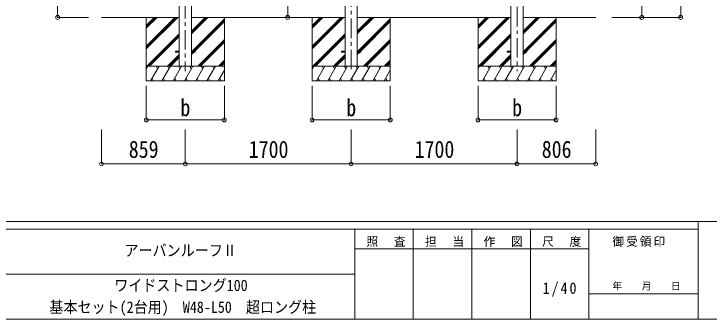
# Model space of a CAD drawing. Units: millimetres at full size, sheet at 1:40. Extents: x -11243 to 11243, y -7760 to 7760.
# Drawn here: x 108 to 7233, y -7760 to -4633 of the extents above; entities that cross this region are included whole.
import ezdxf
from ezdxf.enums import TextEntityAlignment as Align

# ---------------------------------------------------------------- set-up
doc = ezdxf.new("R2010")
doc.units = ezdxf.units.MM
doc.header["$LTSCALE"] = 40
doc.header["$PDMODE"] = 32
doc.header["$PDSIZE"] = 40
doc.linetypes.add('CHAIN1', pattern=[8, 5, -1, 1, -1])
for name, color, linetype, lineweight in [('0-3_ELV2', 7, 'Continuous', 9), ('0-6_OTH_LINE', 6, 'Continuous', 9), ('F-0_240', 7, 'Continuous', 9)]:
    doc.layers.add(name, color=color, linetype=linetype, lineweight=lineweight)
doc.styles.add('ＭＳ ゴシック', font='')
doc.styles.get('ＭＳ ゴシック').set_extended_font_data('MS Gothic')

msp = doc.modelspace()

# ---------------------------------------------------------------- linework, layer by layer
at = {"layer": '0-3_ELV2', "color": 5, "linetype": 'CHAIN1'}
for p, q in [((5264.86, -1361.3), (5264.86, -5219.49)), ((3564.86, -1480.18), (3564.86, -5219.49)), ((1864.87, -1599.05), (1864.87, -5219.49))]:
    msp.add_line(p, q, dxfattribs=at)
at = {"layer": '0-3_ELV2', "color": 4}
for p, q in [((5202.36, -1632.23), (5202.36, -5168.88)), ((5327.36, -1632.23), (5327.36, -5168.88)), ((3502.36, -1751.11), (3502.36, -5168.88)), ((3627.36, -1751.11), (3627.36, -5168.88)), ((1802.37, -1869.98), (1802.37, -5168.88)), ((1927.37, -1869.98), (1927.37, -5168.88)), ((1764.87, -5014.38), (1802.37, -5014.38)), ((1764.87, -5014.38), (1764.87, -5023.38)), ((1764.87, -5023.38), (1802.37, -5023.38)), ((1927.37, -5014.38), (1964.87, -5014.38)), ((1927.37, -5023.38), (1964.87, -5023.38)), ((1964.87, -5014.38), (1964.87, -5023.38)), ((3464.86, -5014.38), (3502.36, -5014.38)), ((3464.86, -5014.38), (3464.86, -5023.38)), ((3464.86, -5023.38), (3502.36, -5023.38)), ((3627.36, -5014.38), (3664.86, -5014.38)), ((3627.36, -5023.38), (3664.86, -5023.38)), ((3664.86, -5014.38), (3664.86, -5023.38)), ((5164.86, -5014.38), (5202.36, -5014.38)), ((5164.86, -5014.38), (5164.86, -5023.38)), ((5164.86, -5023.38), (5202.36, -5023.38)), ((5327.36, -5014.38), (5364.86, -5014.38)), ((5327.36, -5023.38), (5364.86, -5023.38)), ((5364.86, -5014.38), (5364.86, -5023.38))]:
    msp.add_line(p, q, dxfattribs=at)
at = {"layer": '0-3_ELV2', "color": 6}
for p, q in [((556.4, -4668.88), (872.63, -4668.88)), ((2914.26, -4668.88), (2274.23, -4668.88)), ((6542.57, -4668.88), (6234.91, -4668.88)), ((6941.57, -4668.88), (6234.91, -4668.88)), ((1464.87, -5718.88), (1464.87, -5369.88)), ((2264.87, -5718.88), (2264.87, -5369.88)), ((3164.86, -5718.88), (3164.86, -5369.88)), ((3964.86, -5718.88), (3964.86, -5369.88)), ((4864.86, -5718.88), (4864.86, -5369.88)), ((5664.86, -5718.88), (5664.86, -5369.88)), ((1464.87, -5718.88), (2264.87, -5718.88)), ((3164.86, -5718.88), (3964.86, -5718.88)), ((4864.86, -5718.88), (5664.86, -5718.88)), ((1006.03, -6168.88), (1006.03, -5818.88)), ((1864.87, -6168.88), (1864.87, -5818.88)), ((3564.87, -6168.88), (3564.87, -5818.88)), ((5264.86, -6168.88), (5264.86, -5818.88)), ((6070.57, -6168.88), (6070.57, -5818.88))]:
    msp.add_line(p, q, dxfattribs=at)
at = {"layer": '0-3_ELV2'}
for p, q in [((1006.03, -4668.88), (1802.37, -4668.88)), ((1464.87, -4668.88), (1464.87, -5318.88)), ((1464.87, -4963.05), (1759.05, -4668.88)), ((1464.87, -4977.2), (1773.19, -4668.88)), ((1464.87, -4991.34), (1787.33, -4668.88)), ((1464.87, -4779.21), (1575.2, -4668.88)), ((1464.87, -4765.07), (1561.06, -4668.88)), ((1464.87, -4750.92), (1546.91, -4668.88)), ((1927.37, -4668.88), (3502.36, -4668.88)), ((1927.37, -4837.21), (2095.7, -4668.88)), ((1927.37, -4823.07), (2081.56, -4668.88)), ((1927.37, -4808.92), (2067.41, -4668.88)), ((1934.04, -5014.38), (2264.87, -4683.56)), ((1948.19, -5014.38), (2264.87, -4697.7)), ((2264.87, -4668.88), (2264.87, -5318.88)), ((3164.86, -4668.88), (3164.86, -5318.88)), ((3164.86, -4963.05), (3459.04, -4668.88)), ((3164.86, -4977.2), (3473.19, -4668.88)), ((3164.86, -4991.34), (3487.33, -4668.88)), ((3164.86, -4779.21), (3275.2, -4668.88)), ((3164.86, -4765.07), (3261.05, -4668.88)), ((3164.86, -4750.92), (3246.91, -4668.88)), ((3627.36, -4668.88), (5202.36, -4668.88)), ((3627.36, -4837.21), (3795.7, -4668.88)), ((3627.36, -4823.07), (3781.55, -4668.88)), ((3627.36, -4808.92), (3767.41, -4668.88)), ((3634.04, -5014.38), (3964.86, -4683.56)), ((3648.18, -5014.38), (3964.86, -4697.7)), ((3964.86, -4668.88), (3964.86, -5318.88)), ((4864.86, -4668.88), (4864.86, -5318.88)), ((4864.86, -4963.05), (5159.04, -4668.88)), ((4864.86, -4977.2), (5173.19, -4668.88)), ((4864.86, -4991.34), (5187.33, -4668.88)), ((4864.86, -4779.21), (4975.19, -4668.88)), ((4864.86, -4765.07), (4961.05, -4668.88)), ((4864.86, -4750.92), (4946.91, -4668.88)), ((5327.36, -4668.88), (6070.57, -4668.88)), ((5327.36, -4837.21), (5495.69, -4668.88)), ((5327.36, -4823.07), (5481.55, -4668.88)), ((5327.36, -4808.92), (5467.41, -4668.88)), ((5334.04, -5014.38), (5664.86, -4683.56)), ((5348.18, -5014.38), (5664.86, -4697.7)), ((5664.86, -4668.88), (5664.86, -5318.88)), ((1962.33, -5014.38), (2264.87, -4711.84)), ((3662.33, -5014.38), (3964.86, -4711.84)), ((5362.32, -5014.38), (5664.86, -4711.84)), ((1471.18, -5168.88), (1802.37, -4837.69)), ((3171.17, -5168.88), (3502.36, -4837.69)), ((4871.17, -5168.88), (5202.36, -4837.69)), ((1485.32, -5168.88), (1802.37, -4851.83)), ((1499.46, -5168.88), (1802.37, -4865.97)), ((1991.68, -5168.88), (2264.87, -4895.69)), ((2005.82, -5168.88), (2264.87, -4909.83)), ((3185.31, -5168.88), (3502.36, -4851.83)), ((3199.46, -5168.88), (3502.36, -4865.97)), ((3691.67, -5168.88), (3964.86, -4895.69)), ((3705.81, -5168.88), (3964.86, -4909.83)), ((4885.31, -5168.88), (5202.36, -4851.83)), ((4899.46, -5168.88), (5202.36, -4865.97)), ((5391.67, -5168.88), (5664.86, -4895.69)), ((5405.81, -5168.88), (5664.86, -4909.83)), ((2019.96, -5168.88), (2264.87, -4923.97)), ((3719.96, -5168.88), (3964.86, -4923.97)), ((5419.96, -5168.88), (5664.86, -4923.97)), ((1802.37, -5049.82), (1683.31, -5168.88)), ((1927.37, -5049.34), (1953.33, -5023.38)), ((1927.37, -5035.2), (1939.19, -5023.38)), ((3502.36, -5049.82), (3383.31, -5168.88)), ((3627.36, -5049.34), (3653.33, -5023.38)), ((3627.36, -5035.2), (3639.18, -5023.38)), ((5202.36, -5049.82), (5083.3, -5168.88)), ((5327.36, -5049.34), (5353.32, -5023.38)), ((5327.36, -5035.2), (5339.18, -5023.38)), ((1697.45, -5168.88), (1802.37, -5063.96)), ((1711.59, -5168.88), (1802.37, -5078.1)), ((2203.81, -5168.88), (2264.87, -5107.82)), ((2217.95, -5168.88), (2264.87, -5121.96)), ((3397.45, -5168.88), (3502.36, -5063.96)), ((3411.59, -5168.88), (3502.36, -5078.1)), ((3903.81, -5168.88), (3964.86, -5107.82)), ((3917.95, -5168.88), (3964.86, -5121.96)), ((5097.45, -5168.88), (5202.36, -5063.96)), ((5111.59, -5168.88), (5202.36, -5078.1)), ((5603.8, -5168.88), (5664.86, -5107.82)), ((5617.95, -5168.88), (5664.86, -5121.96)), ((2264.87, -5168.88), (1464.87, -5168.88)), ((1464.87, -5196.38), (1480.75, -5168.88)), ((1509.61, -5318.88), (1596.22, -5168.88)), ((1581.22, -5194.86), (1566.22, -5168.88)), ((1625.08, -5318.88), (1711.69, -5168.88)), ((1696.69, -5194.86), (1681.68, -5168.88)), ((1740.55, -5318.88), (1827.16, -5168.88)), ((1812.16, -5194.86), (1797.15, -5168.88)), ((1856.02, -5318.88), (1942.63, -5168.88)), ((1927.63, -5194.86), (1912.62, -5168.88)), ((1971.49, -5318.88), (2058.1, -5168.88)), ((2043.1, -5194.86), (2028.1, -5168.88)), ((2086.96, -5318.88), (2173.57, -5168.88)), ((2143.57, -5168.88), (2158.57, -5194.86)), ((2232.09, -5168.88), (2264.87, -5136.1)), ((2259.04, -5168.88), (2264.87, -5178.98)), ((3964.86, -5168.88), (3164.86, -5168.88)), ((3164.86, -5196.38), (3180.74, -5168.88)), ((3209.61, -5318.88), (3296.21, -5168.88)), ((3281.21, -5194.86), (3266.21, -5168.88)), ((3325.08, -5318.88), (3411.68, -5168.88)), ((3396.68, -5194.86), (3381.68, -5168.88)), ((3440.55, -5318.88), (3527.15, -5168.88)), ((3512.15, -5194.86), (3497.15, -5168.88)), ((3556.02, -5318.88), (3642.62, -5168.88)), ((3627.62, -5194.86), (3612.62, -5168.88)), ((3671.49, -5318.88), (3758.09, -5168.88)), ((3743.09, -5194.86), (3728.09, -5168.88)), ((3786.96, -5318.88), (3873.56, -5168.88)), ((3843.56, -5168.88), (3858.56, -5194.86)), ((3932.09, -5168.88), (3964.86, -5136.1)), ((3959.03, -5168.88), (3964.86, -5178.98)), ((5664.86, -5168.88), (4864.86, -5168.88)), ((4864.86, -5196.38), (4880.74, -5168.88)), ((4909.61, -5318.88), (4996.21, -5168.88)), ((4981.21, -5194.86), (4966.21, -5168.88)), ((5025.08, -5318.88), (5111.68, -5168.88)), ((5096.68, -5194.86), (5081.68, -5168.88)), ((5140.55, -5318.88), (5227.15, -5168.88)), ((5212.15, -5194.86), (5197.15, -5168.88)), ((5256.02, -5318.88), (5342.62, -5168.88)), ((5327.62, -5194.86), (5312.62, -5168.88)), ((5371.49, -5318.88), (5458.09, -5168.88)), ((5443.09, -5194.86), (5428.09, -5168.88)), ((5486.96, -5318.88), (5573.56, -5168.88)), ((5543.56, -5168.88), (5558.56, -5194.86)), ((5632.09, -5168.88), (5664.86, -5136.1)), ((5659.03, -5168.88), (5664.86, -5178.98)), ((2202.43, -5318.88), (2264.87, -5210.74)), ((3902.43, -5318.88), (3964.86, -5210.74)), ((5602.43, -5318.88), (5664.86, -5210.74)), ((1464.87, -5318.88), (2264.87, -5318.88)), ((1524.61, -5292.9), (1539.61, -5318.88)), ((1640.08, -5292.9), (1655.08, -5318.88)), ((1755.55, -5292.9), (1770.55, -5318.88)), ((1871.02, -5292.9), (1886.02, -5318.88)), ((1986.49, -5292.9), (2001.49, -5318.88)), ((2101.96, -5292.9), (2116.96, -5318.88)), ((2217.43, -5292.9), (2232.43, -5318.88)), ((3164.86, -5318.88), (3964.86, -5318.88)), ((3224.61, -5292.9), (3239.61, -5318.88)), ((3340.08, -5292.9), (3355.08, -5318.88)), ((3455.55, -5292.9), (3470.55, -5318.88)), ((3571.02, -5292.9), (3586.02, -5318.88)), ((3686.49, -5292.9), (3701.49, -5318.88)), ((3801.96, -5292.9), (3816.96, -5318.88)), ((3917.43, -5292.9), (3932.43, -5318.88)), ((4864.86, -5318.88), (5664.86, -5318.88)), ((4924.61, -5292.9), (4939.61, -5318.88)), ((5040.08, -5292.9), (5055.08, -5318.88)), ((5155.55, -5292.9), (5170.55, -5318.88)), ((5271.02, -5292.9), (5286.02, -5318.88)), ((5386.49, -5292.9), (5401.49, -5318.88)), ((5501.96, -5292.9), (5516.96, -5318.88)), ((5617.43, -5292.9), (5632.43, -5318.88))]:
    msp.add_line(p, q, dxfattribs=at)
at = {"layer": '0-3_ELV2', "color": 6}
for p in [(556.4, -4668.88), (2914.26, -4668.88), (6542.57, -4668.88), (6941.57, -4668.88), (1464.87, -5718.88), (2264.87, -5718.88), (3164.86, -5718.88), (3964.86, -5718.88), (4864.86, -5718.88), (5664.86, -5718.88), (1006.03, -6168.88), (1864.87, -6168.88), (3564.87, -6168.88), (5264.86, -6168.88), (6070.57, -6168.88)]:
    msp.add_point(p, dxfattribs=at)
at = {"layer": '0-6_OTH_LINE'}
for p, q in [((6941.57, -4668.88), (6941.57, -1232.05)), ((6542.57, -4668.88), (6542.57, -1631.13)), ((556.4, -4668.88), (556.4, -1662.64)), ((2914.26, -1868.88), (2914.26, -4668.88)), ((1006.03, -6168.88), (1864.87, -6168.88)), ((1864.87, -6168.88), (3564.86, -6168.88)), ((3564.87, -6168.88), (5264.86, -6168.88)), ((5264.86, -6168.88), (6070.57, -6168.88))]:
    msp.add_line(p, q, dxfattribs=at)
at = {"layer": 'F-0_240', "color": 5}
for p, q in [((-11242.74, -6760), (10677.26, -6760)), ((7121.58, -6760), (7121.58, -7760)), ((-11242.74, -6840), (7121.58, -6840)), ((3601.58, -6840), (3601.58, -7760)), ((4201.58, -6840), (4201.58, -7760)), ((4801.58, -6840), (4801.58, -7760)), ((5401.58, -6840), (5401.58, -7760)), ((6001.58, -6840), (6001.58, -7760)), ((3601.58, -7040), (6001.58, -7040)), ((-4598.42, -7300), (3601.58, -7300)), ((6001.58, -7500), (7121.58, -7500)), ((-11242.74, -7760), (10677.26, -7760))]:
    msp.add_line(p, q, dxfattribs=at)

# ---------------------------------------------------------------- texts
at = {"layer": '0-3_ELV2', "style": 'ＭＳ ゴシック', "width": 0.85}
for s, p in [('b', (1814.87, -5733.88)), ('b', (3514.86, -5733.88)), ('b', (5214.86, -5733.88)), ('859', (1285.45, -6160.88)), ('1700', (2514.87, -6160.88)), ('1700', (4214.87, -6160.88)), ('806', (5517.72, -6160.88))]:
    msp.add_text(s, height=176, dxfattribs=at).set_placement(p, align=Align.BOTTOM_LEFT)
at = {"layer": 'F-0_240', "style": 'ＭＳ ゴシック', "width": 0.9}
for s, p in [('アーバンルーフⅡ', (1241.58, -7150)), ('ワイドストロング100', (1136.58, -7507.84)), ('基本セット(2台用)\u3000W48-L50\u3000超ロング柱', (471.58, -7731.34))]:
    msp.add_text(s, height=117.3, dxfattribs=at).set_placement(p, align=Align.BOTTOM_LEFT)
at = {"layer": 'F-0_240', "style": 'ＭＳ ゴシック'}
msp.add_text('年\u3000\u3000月\u3000\u3000日', height=73.31, dxfattribs=at).set_placement((6241.58, -7480), align=Align.BOTTOM_LEFT)
at = {"layer": 'F-0_240', "attachment_point": 7, "style": 'ＭＳ ゴシック'}
for s, insert, char_height in [('\\T1.17;照\u3000査', (3721.58, -7020), 87.98), ('\\T1.17;担\u3000当', (4321.58, -7020), 87.98), ('\\T1.17;作\u3000図', (4921.58, -7020), 87.98), ('\\T1.17;尺\u3000度', (5521.58, -7020), 87.98), ('\\T1.17;御受領印', (6241.58, -7020), 87.98), ('\\T1.28;\\W0.9;1/40', (5526.58, -7530), 117.3)]:
    msp.add_mtext(s, dxfattribs=dict(at, insert=insert, char_height=char_height))

doc.saveas('drawing.dxf')
